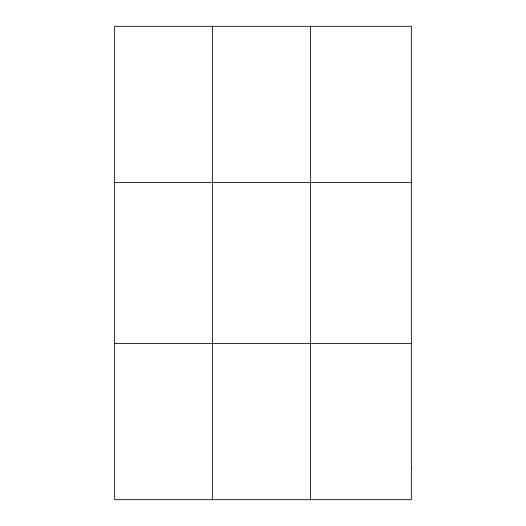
<?xml version="1.0" encoding="UTF-8"?>
<svg xmlns="http://www.w3.org/2000/svg" width="526" height="526" viewBox="0 0 526 526"><rect width="100%" height="100%" fill="white"/><g stroke="black" fill="none" stroke-linecap="round" stroke-linejoin="round"><path stroke-width="0.79" d="M212.563 499.7L212.563 26.3M310.471 499.7L310.471 26.3M114.648 182.522L411.352 182.522M114.648 343.478L411.352 343.478M411.352 468.456L411.352 499.7L114.648 499.7L114.648 26.3L411.352 26.3L411.352 468.456"/></g></svg>
